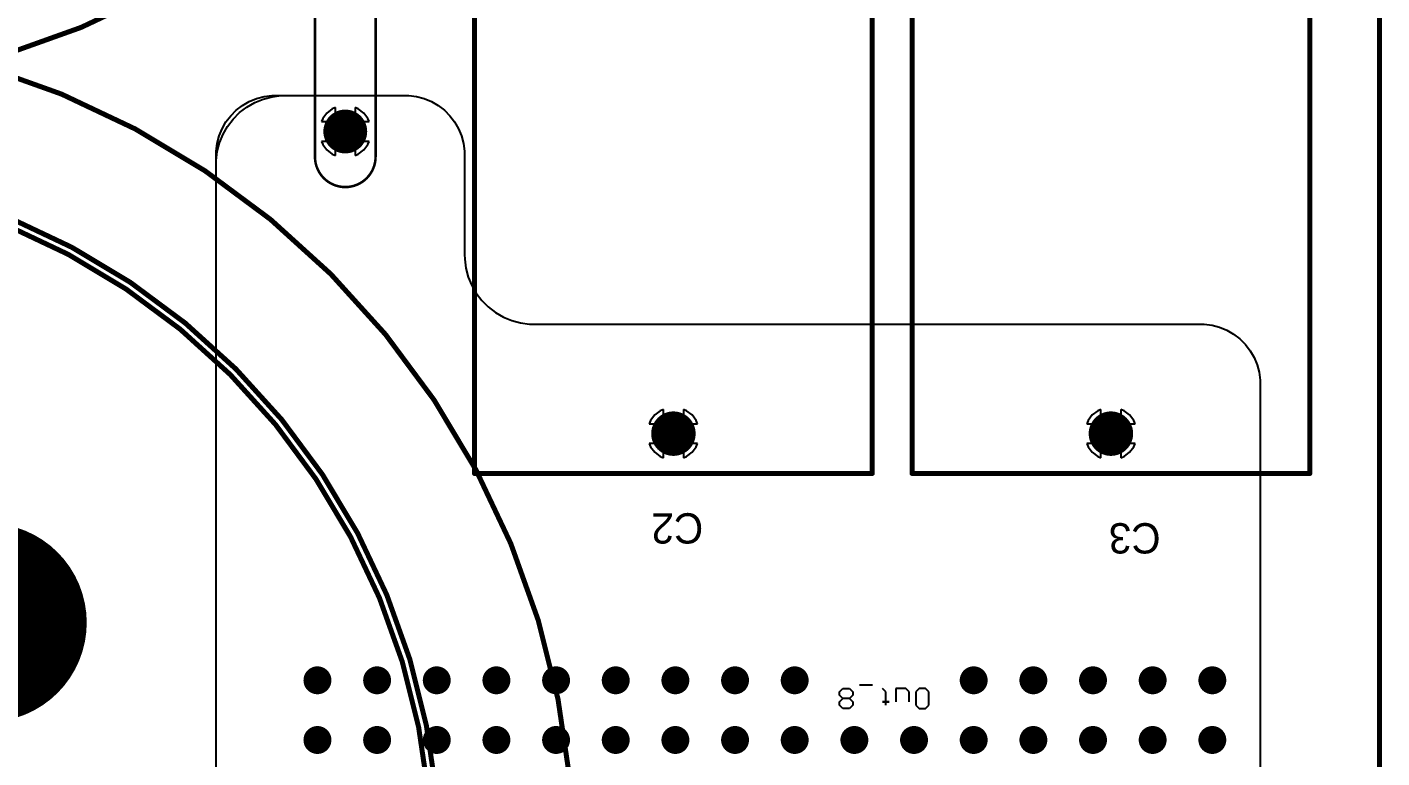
# Model space of a CAD drawing. Header units: millimetres. Extents: x 25 to 162, y 24 to 188.
# Drawn here: x 93.4 to 161.5, y 71.1 to 107.8 of the extents above; entities that cross this region are included whole.
import ezdxf

# ---------------------------------------------------------------- set-up
doc = ezdxf.new("R2010")
doc.units = ezdxf.units.MM
for name, color, linetype in [('BottomLayer', 5, 'Continuous'), ('BottomSolder', 6, 'Continuous'), ('Mechanical1', 6, 'Continuous'), ('Mechanical13', 56, 'Continuous'), ('Mechanical15', 56, 'Continuous'), ('MultiLayer', 9, 'Continuous'), ('PadHoleLayer', 156, 'Continuous'), ('TopLayer', 1, 'Continuous'), ('TopOverlay', 2, 'Continuous'), ('TopSolder', 216, 'Continuous'), ('ViaHoleLayer', 16, 'Continuous')]:
    doc.layers.add(name, color=color, linetype=linetype)

# ---------------------------------------------------------------- blocks, each defined once
blk = doc.blocks.new('C_Y2_D13_7_5__165')
at = {"layer": 'BottomLayer', "const_width": 1}
for points in [[(-4.31, 0, 1), (-3.31, 0, 1)], [(3.31, 0, 1), (4.31, 0, 1)]]:
    blk.add_lwpolyline(points, format="xyb", close=True, dxfattribs=at)
at = {"layer": 'BottomSolder', "const_width": 1.102}
for points in [[(-4.361, 0, 1), (-3.259, 0, 1)], [(3.259, 0, 1), (4.361, 0, 1)]]:
    blk.add_lwpolyline(points, format="xyb", close=True, dxfattribs=at)
at = {"layer": 'MultiLayer', "const_width": 1}
for points in [[(-4.31, 0, 1), (-3.31, 0, 1)], [(3.31, 0, 1), (4.31, 0, 1)]]:
    blk.add_lwpolyline(points, format="xyb", close=True, dxfattribs=at)
at = {"layer": 'PadHoleLayer', "const_width": 0.5}
for points in [[(-4.06, 0, 1), (-3.56, 0, 1)], [(3.56, 0, 1), (4.06, 0, 1)]]:
    blk.add_lwpolyline(points, format="xyb", close=True, dxfattribs=at)
at = {"layer": 'TopLayer', "const_width": 1}
for points in [[(-4.31, 0, 1), (-3.31, 0, 1)], [(3.31, 0, 1), (4.31, 0, 1)]]:
    blk.add_lwpolyline(points, format="xyb", close=True, dxfattribs=at)
at = {"layer": 'TopOverlay', "const_width": 0.127}
for points in [[(-5.08, -1.524, -1), (-5.08, 1.524)], [(5.08, 1.524, -1), (5.08, -1.524)]]:
    blk.add_lwpolyline(points, format="xyb", dxfattribs=at)
for points in [[(-5.08, 1.524), (5.08, 1.524)], [(-5.08, -1.524), (5.08, -1.524)]]:
    blk.add_lwpolyline(points, dxfattribs=at)
at = {"layer": 'TopOverlay', "const_width": 0.0635}
for points in [[(-5.112, 1.524, 1), (-5.048, 1.524, 1)], [(-5.112, 1.524, 1), (-5.048, 1.524, 1)], [(5.048, 1.524, 1), (5.112, 1.524, 1)], [(5.048, 1.524, 1), (5.112, 1.524, 1)], [(-5.112, -1.524, 1), (-5.048, -1.524, 1)], [(-5.112, -1.524, 1), (-5.048, -1.524, 1)], [(5.048, -1.524, 1), (5.112, -1.524, 1)], [(5.048, -1.524, 1), (5.112, -1.524, 1)]]:
    blk.add_lwpolyline(points, format="xyb", close=True, dxfattribs=at)
at = {"layer": 'TopSolder', "const_width": 1.102}
for points in [[(-4.361, 0, 1), (-3.259, 0, 1)], [(3.259, 0, 1), (4.361, 0, 1)]]:
    blk.add_lwpolyline(points, format="xyb", close=True, dxfattribs=at)
blk = doc.blocks.new('MKP_W20_H39_5_L41_5_LS37_5_166')
at = {"layer": 'BottomLayer', "const_width": 1.016}
for points in [[(-0.508, 0, 1), (0.508, 0, 1)], [(36.992, 0, 1), (38.008, 0, 1)]]:
    blk.add_lwpolyline(points, format="xyb", close=True, dxfattribs=at)
at = {"layer": 'BottomSolder', "const_width": 1.118}
for points in [[(-0.559, 0, 1), (0.559, 0, 1)], [(36.941, 0, 1), (38.059, 0, 1)]]:
    blk.add_lwpolyline(points, format="xyb", close=True, dxfattribs=at)
at = {"layer": 'Mechanical13', "const_width": 0.254}
for points in [[(-2, 10), (39.5, 10)], [(-2, 10), (-2, 0.501)], [(39.5, 10), (39.5, -10)], [(-2, 0.501), (-2, -10)], [(-2, -10), (39.5, -10)]]:
    blk.add_lwpolyline(points, dxfattribs=at)
at = {"layer": 'Mechanical13', "const_width": 0.127}
for points in [[(-2.064, 10, 1), (-1.937, 10, 1)], [(-2.064, 10, 1), (-1.937, 10, 1)], [(39.436, 10, 1), (39.563, 10, 1)], [(39.436, 10, 1), (39.563, 10, 1)], [(-2.064, 0.501, 1), (-1.937, 0.501, 1)], [(-2.064, 0.501, 1), (-1.937, 0.501, 1)], [(-2.064, -10, 1), (-1.937, -10, 1)], [(-2.064, -10, 1), (-1.937, -10, 1)], [(39.436, -10, 1), (39.563, -10, 1)], [(39.436, -10, 1), (39.563, -10, 1)]]:
    blk.add_lwpolyline(points, format="xyb", close=True, dxfattribs=at)
at = {"layer": 'MultiLayer', "const_width": 1.016}
for points in [[(-0.508, 0, 1), (0.508, 0, 1)], [(36.992, 0, 1), (38.008, 0, 1)]]:
    blk.add_lwpolyline(points, format="xyb", close=True, dxfattribs=at)
at = {"layer": 'PadHoleLayer', "const_width": 0.65}
for points in [[(-0.325, 0, 1), (0.325, 0, 1)], [(37.175, 0, 1), (37.825, 0, 1)]]:
    blk.add_lwpolyline(points, format="xyb", close=True, dxfattribs=at)
at = {"layer": 'TopLayer', "const_width": 1.016}
for points in [[(-0.508, 0, 1), (0.508, 0, 1)], [(36.992, 0, 1), (38.008, 0, 1)]]:
    blk.add_lwpolyline(points, format="xyb", close=True, dxfattribs=at)
at = {"layer": 'TopOverlay', "const_width": 0.254}
for points in [[(-2, 10), (39.5, 10)], [(-2, 10), (-2, -0.501)], [(39.5, 10), (39.5, -10)], [(-2, -0.501), (-2, -10)], [(-2, -10), (39.5, -10)]]:
    blk.add_lwpolyline(points, dxfattribs=at)
at = {"layer": 'TopOverlay', "const_width": 0.127}
for points in [[(-2.064, 10, 1), (-1.937, 10, 1)], [(-2.064, 10, 1), (-1.937, 10, 1)], [(39.436, 10, 1), (39.563, 10, 1)], [(39.436, 10, 1), (39.563, 10, 1)], [(-2.064, -0.501, 1), (-1.937, -0.501, 1)], [(-2.064, -0.501, 1), (-1.937, -0.501, 1)], [(-2.064, -10, 1), (-1.937, -10, 1)], [(-2.064, -10, 1), (-1.937, -10, 1)], [(39.436, -10, 1), (39.563, -10, 1)], [(39.436, -10, 1), (39.563, -10, 1)]]:
    blk.add_lwpolyline(points, format="xyb", close=True, dxfattribs=at)
at = {"layer": 'TopSolder', "const_width": 1.118}
for points in [[(-0.559, 0, 1), (0.559, 0, 1)], [(36.941, 0, 1), (38.059, 0, 1)]]:
    blk.add_lwpolyline(points, format="xyb", close=True, dxfattribs=at)
blk = doc.blocks.new('MKP_W20_H39_5_L41_5_LS37_5_167')
at = {"layer": 'BottomLayer', "const_width": 1.016}
for points in [[(-0.508, 0, 1), (0.508, 0, 1)], [(36.992, 0, 1), (38.008, 0, 1)]]:
    blk.add_lwpolyline(points, format="xyb", close=True, dxfattribs=at)
at = {"layer": 'BottomSolder', "const_width": 1.118}
for points in [[(-0.559, 0, 1), (0.559, 0, 1)], [(36.941, 0, 1), (38.059, 0, 1)]]:
    blk.add_lwpolyline(points, format="xyb", close=True, dxfattribs=at)
at = {"layer": 'Mechanical13', "const_width": 0.254}
for points in [[(-2, 10), (39.5, 10)], [(-2, 10), (-2, 0.501)], [(39.5, 10), (39.5, -10)], [(-2, 0.501), (-2, -10)], [(-2, -10), (39.5, -10)]]:
    blk.add_lwpolyline(points, dxfattribs=at)
at = {"layer": 'Mechanical13', "const_width": 0.127}
for points in [[(-2.064, 10, 1), (-1.937, 10, 1)], [(-2.064, 10, 1), (-1.937, 10, 1)], [(39.436, 10, 1), (39.563, 10, 1)], [(39.436, 10, 1), (39.563, 10, 1)], [(-2.064, 0.501, 1), (-1.937, 0.501, 1)], [(-2.064, 0.501, 1), (-1.937, 0.501, 1)], [(-2.064, -10, 1), (-1.937, -10, 1)], [(-2.064, -10, 1), (-1.937, -10, 1)], [(39.436, -10, 1), (39.563, -10, 1)], [(39.436, -10, 1), (39.563, -10, 1)]]:
    blk.add_lwpolyline(points, format="xyb", close=True, dxfattribs=at)
at = {"layer": 'MultiLayer', "const_width": 1.016}
for points in [[(-0.508, 0, 1), (0.508, 0, 1)], [(36.992, 0, 1), (38.008, 0, 1)]]:
    blk.add_lwpolyline(points, format="xyb", close=True, dxfattribs=at)
at = {"layer": 'PadHoleLayer', "const_width": 0.65}
for points in [[(-0.325, 0, 1), (0.325, 0, 1)], [(37.175, 0, 1), (37.825, 0, 1)]]:
    blk.add_lwpolyline(points, format="xyb", close=True, dxfattribs=at)
at = {"layer": 'TopLayer', "const_width": 1.016}
for points in [[(-0.508, 0, 1), (0.508, 0, 1)], [(36.992, 0, 1), (38.008, 0, 1)]]:
    blk.add_lwpolyline(points, format="xyb", close=True, dxfattribs=at)
at = {"layer": 'TopOverlay', "const_width": 0.254}
for points in [[(-2, 10), (39.5, 10)], [(-2, 10), (-2, -0.501)], [(39.5, 10), (39.5, -10)], [(-2, -0.501), (-2, -10)], [(-2, -10), (39.5, -10)]]:
    blk.add_lwpolyline(points, dxfattribs=at)
at = {"layer": 'TopOverlay', "const_width": 0.127}
for points in [[(-2.064, 10, 1), (-1.937, 10, 1)], [(-2.064, 10, 1), (-1.937, 10, 1)], [(39.436, 10, 1), (39.563, 10, 1)], [(39.436, 10, 1), (39.563, 10, 1)], [(-2.064, -0.501, 1), (-1.937, -0.501, 1)], [(-2.064, -0.501, 1), (-1.937, -0.501, 1)], [(-2.064, -10, 1), (-1.937, -10, 1)], [(-2.064, -10, 1), (-1.937, -10, 1)], [(39.436, -10, 1), (39.563, -10, 1)], [(39.436, -10, 1), (39.563, -10, 1)]]:
    blk.add_lwpolyline(points, format="xyb", close=True, dxfattribs=at)
at = {"layer": 'TopSolder', "const_width": 1.118}
for points in [[(-0.559, 0, 1), (0.559, 0, 1)], [(36.941, 0, 1), (38.059, 0, 1)]]:
    blk.add_lwpolyline(points, format="xyb", close=True, dxfattribs=at)
blk = doc.blocks.new('D______500_125__H_30_A_AMAK_671111_034_168')
at = {"layer": 'Mechanical15', "const_width": 0.254}
blk.add_lwpolyline([(80, 0, 1), (-3.5, 0, 1)], format="xyb", close=True, dxfattribs=at)
blk = doc.blocks.new('D______500_125__H_30_A_AMAK_671111_034_169')
at = {"layer": 'Mechanical13', "const_width": 0.254}
blk.add_lwpolyline([(72.852, 0, 1), (3.648, 0, 1)], format="xyb", close=True, dxfattribs=at)
at = {"layer": 'Mechanical15', "const_width": 0.254}
blk.add_lwpolyline([(80, 0, 1), (-3.5, 0, 1)], format="xyb", close=True, dxfattribs=at)
at = {"layer": 'PadHoleLayer', "const_width": 5}
blk.add_lwpolyline([(23.5, -12, 1), (28.5, -12, 1)], format="xyb", close=True, dxfattribs=at)
at = {"layer": 'TopOverlay', "const_width": 0.254}
blk.add_lwpolyline([(73.251, 0, 1), (3.249, 0, 1)], format="xyb", close=True, dxfattribs=at)

msp = doc.modelspace()

# ---------------------------------------------------------------- linework, layer by layer
at = {"layer": 'BottomLayer'}
for p, q in [((104.57, 104.096), (104.934, 104.247)), ((104.934, 104.247), (105.313, 104.349)), ((105.313, 104.349), (105.703, 104.4)), ((105.703, 104.4), (105.9, 104.4)), ((105.9, 104.4), (112.4, 104.4)), ((105.9, 104.4), (105.9, 104.4)), ((112.4, 104.4), (112.597, 104.4)), ((112.597, 104.4), (112.987, 104.349)), ((112.987, 104.349), (113.366, 104.247)), ((113.366, 104.247), (113.73, 104.096)), ((103.64, 103.382), (103.918, 103.66)), ((103.918, 103.66), (104.23, 103.9)), ((104.23, 103.9), (104.57, 104.096)), ((113.73, 104.096), (114.07, 103.9)), ((114.07, 103.9), (114.382, 103.66)), ((114.382, 103.66), (114.66, 103.382)), ((103.204, 102.73), (103.4, 103.07)), ((103.4, 103.07), (103.64, 103.382)), ((114.66, 103.382), (114.9, 103.07)), ((114.9, 103.07), (115.096, 102.73)), ((102.951, 101.987), (103.053, 102.366)), ((103.053, 102.366), (103.204, 102.73)), ((115.096, 102.73), (115.247, 102.366)), ((115.247, 102.366), (115.349, 101.987)), ((102.9, 101.597), (102.951, 101.987)), ((102.9, 101.4), (102.9, 101.597)), ((115.349, 101.987), (115.4, 101.597)), ((115.4, 101.597), (115.4, 101.4)), ((102.9, 53.4), (102.9, 101.4)), ((115.4, 101.4), (115.4, 101.4)), ((115.4, 101.4), (115.4, 101.4)), ((115.4, 101.4), (115.4, 96.4)), ((115.4, 96.4), (115.407, 96.171)), ((115.407, 96.171), (115.467, 95.717)), ((115.467, 95.717), (115.586, 95.275)), ((115.586, 95.275), (115.761, 94.852)), ((115.761, 94.852), (115.99, 94.455)), ((115.99, 94.455), (116.269, 94.092)), ((116.269, 94.092), (116.592, 93.769)), ((116.592, 93.769), (116.955, 93.49)), ((116.955, 93.49), (117.352, 93.261)), ((117.352, 93.261), (117.775, 93.086)), ((117.775, 93.086), (118.217, 92.967)), ((118.217, 92.967), (118.671, 92.907)), ((118.671, 92.907), (118.9, 92.9)), ((118.9, 92.9), (118.9, 92.9)), ((118.9, 92.9), (152.4, 92.9)), ((152.4, 92.9), (152.597, 92.9)), ((152.597, 92.9), (152.987, 92.849)), ((152.987, 92.849), (153.366, 92.747)), ((153.366, 92.747), (153.73, 92.596)), ((153.73, 92.596), (154.07, 92.4)), ((154.07, 92.4), (154.382, 92.16)), ((154.382, 92.16), (154.66, 91.882)), ((154.66, 91.882), (154.9, 91.57)), ((154.9, 91.57), (155.096, 91.23)), ((155.096, 91.23), (155.247, 90.866)), ((155.247, 90.866), (155.349, 90.487)), ((155.349, 90.487), (155.4, 90.097)), ((155.4, 90.097), (155.4, 89.9)), ((155.4, 89.9), (155.4, 89.9)), ((155.4, 89.9), (155.4, 89.9)), ((155.4, 89.9), (155.4, 53.4))]:
    msp.add_line(p, q, dxfattribs=at)
at = {"layer": 'BottomLayer', "const_width": 0.6}
for points in [[(107.7, 75, 1), (108.3, 75, 1)], [(110.7, 75, 1), (111.3, 75, 1)], [(113.7, 75, 1), (114.3, 75, 1)], [(116.7, 75, 1), (117.3, 75, 1)], [(119.7, 75, 1), (120.3, 75, 1)], [(122.7, 75, 1), (123.3, 75, 1)], [(125.7, 75, 1), (126.3, 75, 1)], [(128.7, 75, 1), (129.3, 75, 1)], [(131.7, 75, 1), (132.3, 75, 1)], [(140.7, 75, 1), (141.3, 75, 1)], [(143.7, 75, 1), (144.3, 75, 1)], [(146.7, 75, 1), (147.3, 75, 1)], [(149.7, 75, 1), (150.3, 75, 1)], [(152.7, 75, 1), (153.3, 75, 1)], [(107.7, 72, 1), (108.3, 72, 1)], [(110.7, 72, 1), (111.3, 72, 1)], [(113.7, 72, 1), (114.3, 72, 1)], [(116.7, 72, 1), (117.3, 72, 1)], [(119.7, 72, 1), (120.3, 72, 1)], [(122.7, 72, 1), (123.3, 72, 1)], [(125.7, 72, 1), (126.3, 72, 1)], [(128.7, 72, 1), (129.3, 72, 1)], [(131.7, 72, 1), (132.3, 72, 1)], [(134.7, 72, 1), (135.3, 72, 1)], [(137.7, 72, 1), (138.3, 72, 1)], [(140.7, 72, 1), (141.3, 72, 1)], [(143.7, 72, 1), (144.3, 72, 1)], [(146.7, 72, 1), (147.3, 72, 1)], [(149.7, 72, 1), (150.3, 72, 1)], [(152.7, 72, 1), (153.3, 72, 1)]]:
    msp.add_lwpolyline(points, format="xyb", close=True, dxfattribs=at)
at = {"layer": 'BottomSolder', "const_width": 0.702}
for points in [[(107.649, 75, 1), (108.351, 75, 1)], [(110.649, 75, 1), (111.351, 75, 1)], [(113.649, 75, 1), (114.351, 75, 1)], [(116.649, 75, 1), (117.351, 75, 1)], [(119.649, 75, 1), (120.351, 75, 1)], [(122.649, 75, 1), (123.351, 75, 1)], [(125.649, 75, 1), (126.351, 75, 1)], [(128.649, 75, 1), (129.351, 75, 1)], [(131.649, 75, 1), (132.351, 75, 1)], [(140.649, 75, 1), (141.351, 75, 1)], [(143.649, 75, 1), (144.351, 75, 1)], [(146.649, 75, 1), (147.351, 75, 1)], [(149.649, 75, 1), (150.351, 75, 1)], [(152.649, 75, 1), (153.351, 75, 1)], [(107.649, 72, 1), (108.351, 72, 1)], [(110.649, 72, 1), (111.351, 72, 1)], [(113.649, 72, 1), (114.351, 72, 1)], [(116.649, 72, 1), (117.351, 72, 1)], [(119.649, 72, 1), (120.351, 72, 1)], [(122.649, 72, 1), (123.351, 72, 1)], [(125.649, 72, 1), (126.351, 72, 1)], [(128.649, 72, 1), (129.351, 72, 1)], [(131.649, 72, 1), (132.351, 72, 1)], [(134.649, 72, 1), (135.351, 72, 1)], [(137.649, 72, 1), (138.351, 72, 1)], [(140.649, 72, 1), (141.351, 72, 1)], [(143.649, 72, 1), (144.351, 72, 1)], [(146.649, 72, 1), (147.351, 72, 1)], [(149.649, 72, 1), (150.351, 72, 1)], [(152.649, 72, 1), (153.351, 72, 1)]]:
    msp.add_lwpolyline(points, format="xyb", close=True, dxfattribs=at)
at = {"layer": 'Mechanical1', "const_width": 0.254}
msp.add_lwpolyline([(161.4, 30.4), (161.4, 186.4)], dxfattribs=at)
at = {"layer": 'MultiLayer', "const_width": 0.6}
for points in [[(107.7, 75, 1), (108.3, 75, 1)], [(110.7, 75, 1), (111.3, 75, 1)], [(113.7, 75, 1), (114.3, 75, 1)], [(116.7, 75, 1), (117.3, 75, 1)], [(119.7, 75, 1), (120.3, 75, 1)], [(122.7, 75, 1), (123.3, 75, 1)], [(125.7, 75, 1), (126.3, 75, 1)], [(128.7, 75, 1), (129.3, 75, 1)], [(131.7, 75, 1), (132.3, 75, 1)], [(140.7, 75, 1), (141.3, 75, 1)], [(143.7, 75, 1), (144.3, 75, 1)], [(146.7, 75, 1), (147.3, 75, 1)], [(149.7, 75, 1), (150.3, 75, 1)], [(152.7, 75, 1), (153.3, 75, 1)], [(107.7, 72, 1), (108.3, 72, 1)], [(110.7, 72, 1), (111.3, 72, 1)], [(113.7, 72, 1), (114.3, 72, 1)], [(116.7, 72, 1), (117.3, 72, 1)], [(119.7, 72, 1), (120.3, 72, 1)], [(122.7, 72, 1), (123.3, 72, 1)], [(125.7, 72, 1), (126.3, 72, 1)], [(128.7, 72, 1), (129.3, 72, 1)], [(131.7, 72, 1), (132.3, 72, 1)], [(134.7, 72, 1), (135.3, 72, 1)], [(137.7, 72, 1), (138.3, 72, 1)], [(140.7, 72, 1), (141.3, 72, 1)], [(143.7, 72, 1), (144.3, 72, 1)], [(146.7, 72, 1), (147.3, 72, 1)], [(149.7, 72, 1), (150.3, 72, 1)], [(152.7, 72, 1), (153.3, 72, 1)]]:
    msp.add_lwpolyline(points, format="xyb", close=True, dxfattribs=at)
at = {"layer": 'TopLayer'}
for p, q in [((105.273, 104.221), (105.716, 104.34)), ((105.716, 104.34), (106.171, 104.4)), ((106.171, 104.4), (106.4, 104.4)), ((106.4, 104.4), (112.4, 104.4)), ((112.4, 104.4), (112.4, 104.4)), ((112.4, 104.4), (112.4, 104.4)), ((112.4, 104.4), (112.597, 104.4)), ((112.597, 104.4), (112.987, 104.349)), ((112.987, 104.349), (113.366, 104.247)), ((113.366, 104.247), (113.73, 104.096)), ((104.087, 103.537), (104.451, 103.816)), ((104.451, 103.816), (104.849, 104.046)), ((104.849, 104.046), (105.273, 104.221)), ((108.744, 103.726), (108.473, 103.517)), ((108.9, 103.79), (108.744, 103.726)), ((108.9, 103.09), (108.9, 103.79)), ((110.056, 103.726), (109.9, 103.79)), ((109.9, 103.79), (109.9, 103.09)), ((110.327, 103.517), (110.056, 103.726)), ((113.73, 104.096), (114.07, 103.9)), ((114.07, 103.9), (114.382, 103.66)), ((114.382, 103.66), (114.66, 103.382)), ((103.484, 102.849), (103.763, 103.213)), ((103.763, 103.213), (104.087, 103.537)), ((108.264, 103.246), (108.2, 103.09)), ((108.2, 103.09), (108.9, 103.09)), ((108.473, 103.517), (108.264, 103.246)), ((109.9, 103.09), (110.6, 103.09)), ((110.536, 103.246), (110.327, 103.517)), ((110.6, 103.09), (110.536, 103.246)), ((114.66, 103.382), (114.9, 103.07)), ((114.9, 103.07), (115.096, 102.73)), ((103.079, 102.027), (103.254, 102.451)), ((103.254, 102.451), (103.484, 102.849)), ((115.096, 102.73), (115.247, 102.366)), ((115.247, 102.366), (115.349, 101.987)), ((102.9, 101.129), (102.96, 101.584)), ((102.96, 101.584), (103.079, 102.027)), ((108.9, 102.09), (108.2, 102.09)), ((108.2, 102.09), (108.264, 101.934)), ((108.264, 101.934), (108.473, 101.663)), ((108.473, 101.663), (108.744, 101.454)), ((108.9, 101.39), (108.9, 102.09)), ((110.6, 102.09), (109.9, 102.09)), ((109.9, 102.09), (109.9, 101.39)), ((110.056, 101.454), (110.327, 101.663)), ((110.327, 101.663), (110.536, 101.934)), ((110.536, 101.934), (110.6, 102.09)), ((115.349, 101.987), (115.4, 101.597)), ((115.4, 101.597), (115.4, 101.4)), ((102.9, 100.9), (102.9, 101.129)), ((102.9, 53.4), (102.9, 100.9)), ((102.9, 100.9), (102.9, 100.9)), ((102.9, 100.9), (102.9, 100.9)), ((108.744, 101.454), (108.9, 101.39)), ((109.9, 101.39), (110.056, 101.454)), ((115.4, 101.4), (115.4, 96.4)), ((115.4, 96.4), (115.407, 96.171)), ((115.407, 96.171), (115.467, 95.717)), ((115.467, 95.717), (115.586, 95.275)), ((115.586, 95.275), (115.761, 94.852)), ((115.761, 94.852), (115.99, 94.455)), ((115.99, 94.455), (116.269, 94.092)), ((116.269, 94.092), (116.592, 93.769)), ((116.592, 93.769), (116.955, 93.49)), ((116.955, 93.49), (117.352, 93.261)), ((117.352, 93.261), (117.775, 93.086)), ((117.775, 93.086), (118.217, 92.967)), ((118.217, 92.967), (118.671, 92.907)), ((118.671, 92.907), (118.9, 92.9)), ((118.9, 92.9), (152.4, 92.9)), ((152.4, 92.9), (152.4, 92.9)), ((152.4, 92.9), (152.4, 92.9)), ((152.4, 92.9), (152.597, 92.9)), ((152.597, 92.9), (152.987, 92.849)), ((152.987, 92.849), (153.366, 92.747)), ((153.366, 92.747), (153.73, 92.596)), ((153.73, 92.596), (154.07, 92.4)), ((154.07, 92.4), (154.382, 92.16)), ((154.382, 92.16), (154.66, 91.882)), ((154.66, 91.882), (154.9, 91.57)), ((154.9, 91.57), (155.096, 91.23)), ((155.096, 91.23), (155.247, 90.866)), ((155.247, 90.866), (155.349, 90.487)), ((155.349, 90.487), (155.4, 90.097)), ((155.4, 90.097), (155.4, 89.9)), ((155.4, 89.9), (155.4, 53.4)), ((125.4, 88.617), (125.236, 88.55)), ((125.4, 87.9), (125.4, 88.617)), ((126.564, 88.55), (126.4, 88.617)), ((126.4, 88.617), (126.4, 87.9)), ((147.4, 88.617), (147.236, 88.55)), ((147.4, 87.9), (147.4, 88.617)), ((148.564, 88.55), (148.4, 88.617)), ((148.4, 88.617), (148.4, 87.9)), ((124.75, 88.064), (124.683, 87.9)), ((124.683, 87.9), (125.4, 87.9)), ((124.961, 88.339), (124.75, 88.064)), ((125.236, 88.55), (124.961, 88.339)), ((126.4, 87.9), (127.117, 87.9)), ((126.839, 88.339), (126.564, 88.55)), ((127.05, 88.064), (126.839, 88.339)), ((127.117, 87.9), (127.05, 88.064)), ((146.75, 88.064), (146.683, 87.9)), ((146.683, 87.9), (147.4, 87.9)), ((146.961, 88.339), (146.75, 88.064)), ((147.236, 88.55), (146.961, 88.339)), ((148.4, 87.9), (149.117, 87.9)), ((148.839, 88.339), (148.564, 88.55)), ((149.05, 88.064), (148.839, 88.339)), ((149.117, 87.9), (149.05, 88.064)), ((125.4, 86.9), (124.683, 86.9)), ((124.683, 86.9), (124.75, 86.736)), ((124.75, 86.736), (124.961, 86.461)), ((125.4, 86.183), (125.4, 86.9)), ((127.117, 86.9), (126.4, 86.9)), ((126.4, 86.9), (126.4, 86.183)), ((126.839, 86.461), (127.05, 86.736)), ((127.05, 86.736), (127.117, 86.9)), ((147.4, 86.9), (146.683, 86.9)), ((146.683, 86.9), (146.75, 86.736)), ((146.75, 86.736), (146.961, 86.461)), ((147.4, 86.183), (147.4, 86.9)), ((149.117, 86.9), (148.4, 86.9)), ((148.4, 86.9), (148.4, 86.183)), ((148.839, 86.461), (149.05, 86.736)), ((149.05, 86.736), (149.117, 86.9)), ((124.961, 86.461), (125.236, 86.25)), ((125.236, 86.25), (125.4, 86.183)), ((126.4, 86.183), (126.564, 86.25)), ((126.564, 86.25), (126.839, 86.461)), ((146.961, 86.461), (147.236, 86.25)), ((147.236, 86.25), (147.4, 86.183)), ((148.4, 86.183), (148.564, 86.25)), ((148.564, 86.25), (148.839, 86.461))]:
    msp.add_line(p, q, dxfattribs=at)
at = {"layer": 'TopLayer', "const_width": 0.6}
for points in [[(107.7, 75, 1), (108.3, 75, 1)], [(110.7, 75, 1), (111.3, 75, 1)], [(113.7, 75, 1), (114.3, 75, 1)], [(116.7, 75, 1), (117.3, 75, 1)], [(119.7, 75, 1), (120.3, 75, 1)], [(122.7, 75, 1), (123.3, 75, 1)], [(125.7, 75, 1), (126.3, 75, 1)], [(128.7, 75, 1), (129.3, 75, 1)], [(131.7, 75, 1), (132.3, 75, 1)], [(140.7, 75, 1), (141.3, 75, 1)], [(143.7, 75, 1), (144.3, 75, 1)], [(146.7, 75, 1), (147.3, 75, 1)], [(149.7, 75, 1), (150.3, 75, 1)], [(152.7, 75, 1), (153.3, 75, 1)], [(107.7, 72, 1), (108.3, 72, 1)], [(110.7, 72, 1), (111.3, 72, 1)], [(113.7, 72, 1), (114.3, 72, 1)], [(116.7, 72, 1), (117.3, 72, 1)], [(119.7, 72, 1), (120.3, 72, 1)], [(122.7, 72, 1), (123.3, 72, 1)], [(125.7, 72, 1), (126.3, 72, 1)], [(128.7, 72, 1), (129.3, 72, 1)], [(131.7, 72, 1), (132.3, 72, 1)], [(134.7, 72, 1), (135.3, 72, 1)], [(137.7, 72, 1), (138.3, 72, 1)], [(140.7, 72, 1), (141.3, 72, 1)], [(143.7, 72, 1), (144.3, 72, 1)], [(146.7, 72, 1), (147.3, 72, 1)], [(149.7, 72, 1), (150.3, 72, 1)], [(152.7, 72, 1), (153.3, 72, 1)]]:
    msp.add_lwpolyline(points, format="xyb", close=True, dxfattribs=at)
at = {"layer": 'TopOverlay'}
for p, q in [((134.251, 74.417), (134.418, 74.583)), ((134.251, 74.25), (134.251, 74.417)), ((134.418, 74.583), (134.751, 74.583)), ((134.751, 74.583), (134.918, 74.417)), ((134.918, 74.417), (134.918, 74.25)), ((135.918, 74.75), (135.251, 74.75)), ((136.584, 74.417), (136.417, 74.583)), ((136.584, 73.917), (136.584, 74.417)), ((137.584, 74.583), (137.084, 74.583)), ((137.084, 74.583), (137.084, 73.917)), ((137.75, 74.417), (137.584, 74.583)), ((137.75, 73.917), (137.75, 74.417)), ((138.25, 74.583), (138.084, 74.417)), ((138.084, 74.417), (138.084, 73.75)), ((138.583, 74.583), (138.25, 74.583)), ((138.75, 74.417), (138.583, 74.583)), ((138.75, 73.75), (138.75, 74.417)), ((134.418, 74.084), (134.251, 74.25)), ((134.251, 73.917), (134.418, 74.084)), ((134.251, 73.75), (134.251, 73.917)), ((134.418, 73.584), (134.251, 73.75)), ((134.751, 74.084), (134.418, 74.084)), ((134.751, 73.584), (134.418, 73.584)), ((134.918, 74.25), (134.751, 74.084)), ((134.751, 74.084), (134.918, 73.917)), ((134.918, 73.75), (134.751, 73.584)), ((134.918, 73.917), (134.918, 73.75)), ((136.751, 73.917), (136.417, 73.917)), ((136.417, 73.917), (136.584, 73.917)), ((136.584, 73.75), (136.584, 73.917)), ((136.584, 73.917), (136.751, 73.917)), ((138.084, 73.75), (138.25, 73.584)), ((138.25, 73.584), (138.583, 73.584)), ((138.583, 73.584), (138.75, 73.75))]:
    msp.add_line(p, q, dxfattribs=at)
at = {"layer": 'TopSolder', "const_width": 0.702}
for points in [[(107.649, 75, 1), (108.351, 75, 1)], [(110.649, 75, 1), (111.351, 75, 1)], [(113.649, 75, 1), (114.351, 75, 1)], [(116.649, 75, 1), (117.351, 75, 1)], [(119.649, 75, 1), (120.351, 75, 1)], [(122.649, 75, 1), (123.351, 75, 1)], [(125.649, 75, 1), (126.351, 75, 1)], [(128.649, 75, 1), (129.351, 75, 1)], [(131.649, 75, 1), (132.351, 75, 1)], [(140.649, 75, 1), (141.351, 75, 1)], [(143.649, 75, 1), (144.351, 75, 1)], [(146.649, 75, 1), (147.351, 75, 1)], [(149.649, 75, 1), (150.351, 75, 1)], [(152.649, 75, 1), (153.351, 75, 1)], [(107.649, 72, 1), (108.351, 72, 1)], [(110.649, 72, 1), (111.351, 72, 1)], [(113.649, 72, 1), (114.351, 72, 1)], [(116.649, 72, 1), (117.351, 72, 1)], [(119.649, 72, 1), (120.351, 72, 1)], [(122.649, 72, 1), (123.351, 72, 1)], [(125.649, 72, 1), (126.351, 72, 1)], [(128.649, 72, 1), (129.351, 72, 1)], [(131.649, 72, 1), (132.351, 72, 1)], [(134.649, 72, 1), (135.351, 72, 1)], [(137.649, 72, 1), (138.351, 72, 1)], [(140.649, 72, 1), (141.351, 72, 1)], [(143.649, 72, 1), (144.351, 72, 1)], [(146.649, 72, 1), (147.351, 72, 1)], [(149.649, 72, 1), (150.351, 72, 1)], [(152.649, 72, 1), (153.351, 72, 1)]]:
    msp.add_lwpolyline(points, format="xyb", close=True, dxfattribs=at)
at = {"layer": 'ViaHoleLayer', "const_width": 0.35}
for points in [[(107.825, 75, 1), (108.175, 75, 1)], [(110.825, 75, 1), (111.175, 75, 1)], [(113.825, 75, 1), (114.175, 75, 1)], [(116.825, 75, 1), (117.175, 75, 1)], [(119.825, 75, 1), (120.175, 75, 1)], [(122.825, 75, 1), (123.175, 75, 1)], [(125.825, 75, 1), (126.175, 75, 1)], [(128.825, 75, 1), (129.175, 75, 1)], [(131.825, 75, 1), (132.175, 75, 1)], [(140.825, 75, 1), (141.175, 75, 1)], [(143.825, 75, 1), (144.175, 75, 1)], [(146.825, 75, 1), (147.175, 75, 1)], [(149.825, 75, 1), (150.175, 75, 1)], [(152.825, 75, 1), (153.175, 75, 1)], [(107.825, 72, 1), (108.175, 72, 1)], [(110.825, 72, 1), (111.175, 72, 1)], [(113.825, 72, 1), (114.175, 72, 1)], [(116.825, 72, 1), (117.175, 72, 1)], [(119.825, 72, 1), (120.175, 72, 1)], [(122.825, 72, 1), (123.175, 72, 1)], [(125.825, 72, 1), (126.175, 72, 1)], [(128.825, 72, 1), (129.175, 72, 1)], [(131.825, 72, 1), (132.175, 72, 1)], [(134.825, 72, 1), (135.175, 72, 1)], [(137.825, 72, 1), (138.175, 72, 1)], [(140.825, 72, 1), (141.175, 72, 1)], [(143.825, 72, 1), (144.175, 72, 1)], [(146.825, 72, 1), (147.175, 72, 1)], [(149.825, 72, 1), (150.175, 72, 1)], [(152.825, 72, 1), (153.175, 72, 1)]]:
    msp.add_lwpolyline(points, format="xyb", close=True, dxfattribs=at)

# ---------------------------------------------------------------- block references
msp.add_blockref('D______500_125__H_30_A_AMAK_671111_034_168', (41.9, 146.4))
for name, p, rotation in [('MKP_W20_H39_5_L41_5_LS37_5_166', (125.9, 87.4), 90), ('MKP_W20_H39_5_L41_5_LS37_5_167', (147.9, 87.4), 90), ('C_Y2_D13_7_5__165', (109.4, 106.4), 90), ('D______500_125__H_30_A_AMAK_671111_034_169', (117.4, 65.9), 180)]:
    msp.add_blockref(name, p, dxfattribs=dict(rotation=rotation))

# ---------------------------------------------------------------- texts
at = {"layer": 'TopOverlay'}
for s, p in [('C2', (127.4, 83.4)), ('C3', (150.4, 82.9))]:
    msp.add_text(s, height=1.524, rotation=180, dxfattribs=at).set_placement(p)

doc.saveas('drawing.dxf')
